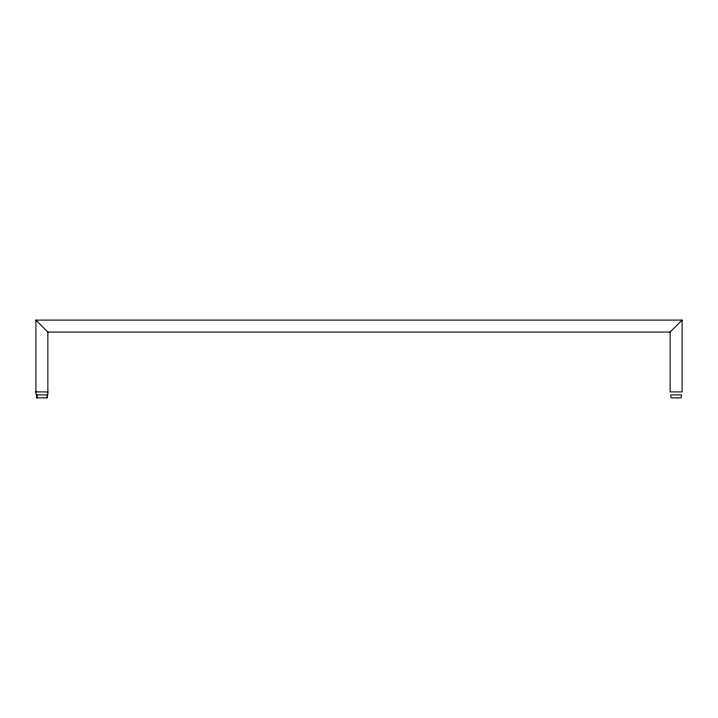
<?xml version="1.0" encoding="UTF-8"?>
<svg xmlns="http://www.w3.org/2000/svg" width="718" height="718" viewBox="0 0 718 718"><rect width="100%" height="100%" fill="white"/><g stroke="black" fill="none" stroke-linecap="round" stroke-linejoin="round"><path stroke-width="1.08" d="M670.136 332.075L682.1 320.111L682.1 391.911L670.136 391.911L670.136 332.075L47.864 332.075L35.9 320.111L35.9 394.299M46.661 397.889L47.244 397.449L47.262 394.9M35.9 320.111L682.1 320.111M35.9 391.911L47.864 391.911M42.847 397.889L36.806 397.808L36.501 394.9L47.63 394.9L47.325 397.808L43.295 397.889M674.687 397.889L671.034 397.808L670.738 394.9L681.499 394.9L681.194 397.808L677.155 397.889M675.521 397.889L676.715 397.889M37.471 397.889L36.887 397.449L36.869 394.9M47.864 332.075L47.864 394.299"/></g></svg>
